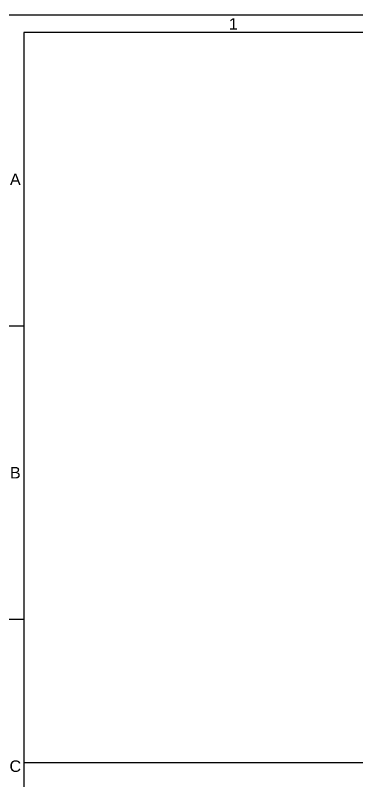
# Model space of a CAD drawing. Header units: millimetres. Extents: x 173893 to 258446, y -176540 to -123824.
# Drawn here: x 215758 to 217241, y -141659 to -138333 of the extents above; entities that cross this region are included whole.
import ezdxf
from ezdxf.enums import TextEntityAlignment as Align

# ---------------------------------------------------------------- set-up
doc = ezdxf.new("R2010")
doc.units = ezdxf.units.MM
doc.header["$LTSCALE"] = 3
for name, color, linetype in [('@.DM. NÉT CHÍNH', 7, 'Continuous'), ('@.TEXT', 7, 'Continuous'), ('@.VISIBLE', 7, 'Continuous')]:
    doc.layers.add(name, color=color, linetype=linetype)
doc.styles.add('Arial', font='arial.ttf')

# ---------------------------------------------------------------- blocks, each defined once
blk = doc.blocks.new('KHUNG BAN VE (Made by Tung)')
at = {"layer": '@.VISIBLE', "color": 8}
for p, q in [((3, 156), (0, 156)), ((3, 105), (0, 105))]:
    blk.add_line(p, q, dxfattribs=at)
for points in [[(0, 0), (297, 0), (297, 210), (0, 210)], [(3, 3), (294, 3), (294, 207), (3, 207)]]:
    blk.add_lwpolyline(points, close=True, dxfattribs=at)
at = {"layer": '@.TEXT', "color": 1, "style": 'Arial'}
for s, p in [('1', (39.375, 208.5)), ('A', (1.5, 181.5)), ('B', (1.5, 130.5)), ('C', (1.5, 79.5))]:
    blk.add_text(s, height=2, dxfattribs=at).set_placement(p, align=Align.MIDDLE_CENTER)
for tag, height, p in [('DESIGNER_NAME', 2, (38, 15.5)), ('PROJECT_CODE', 2, (258.5, 15.5)), ('SCALE', 2, (289, 15.5)), ('APPROVED_NAME', 2, (38, 10.5)), ('CUSTOMER_NAME', 2, (258.5, 10.5)), ('PAGE', 2, (289, 10.5)), ('DRAWING_NAME', 4, (173, 8)), ('TOTAL', 2, (289, 5.5))]:
    blk.add_attdef(tag, text='', height=height, dxfattribs=at).set_placement(p, align=Align.MIDDLE_CENTER)

msp = doc.modelspace()

# ---------------------------------------------------------------- linework, layer by layer
at = {"layer": '@.DM. NÉT CHÍNH', "linetype": 'Continuous'}
msp.add_line((223070.85, -141580.39), (215795.85, -141580.39), dxfattribs=at)

# ---------------------------------------------------------------- block references
at = {"layer": '@.VISIBLE', "xscale": 25, "yscale": 25, "zscale": 25}
msp.add_blockref('KHUNG BAN VE (Made by Tung)', (215720.85, -143583.06), dxfattribs=at)

doc.saveas('drawing.dxf')
